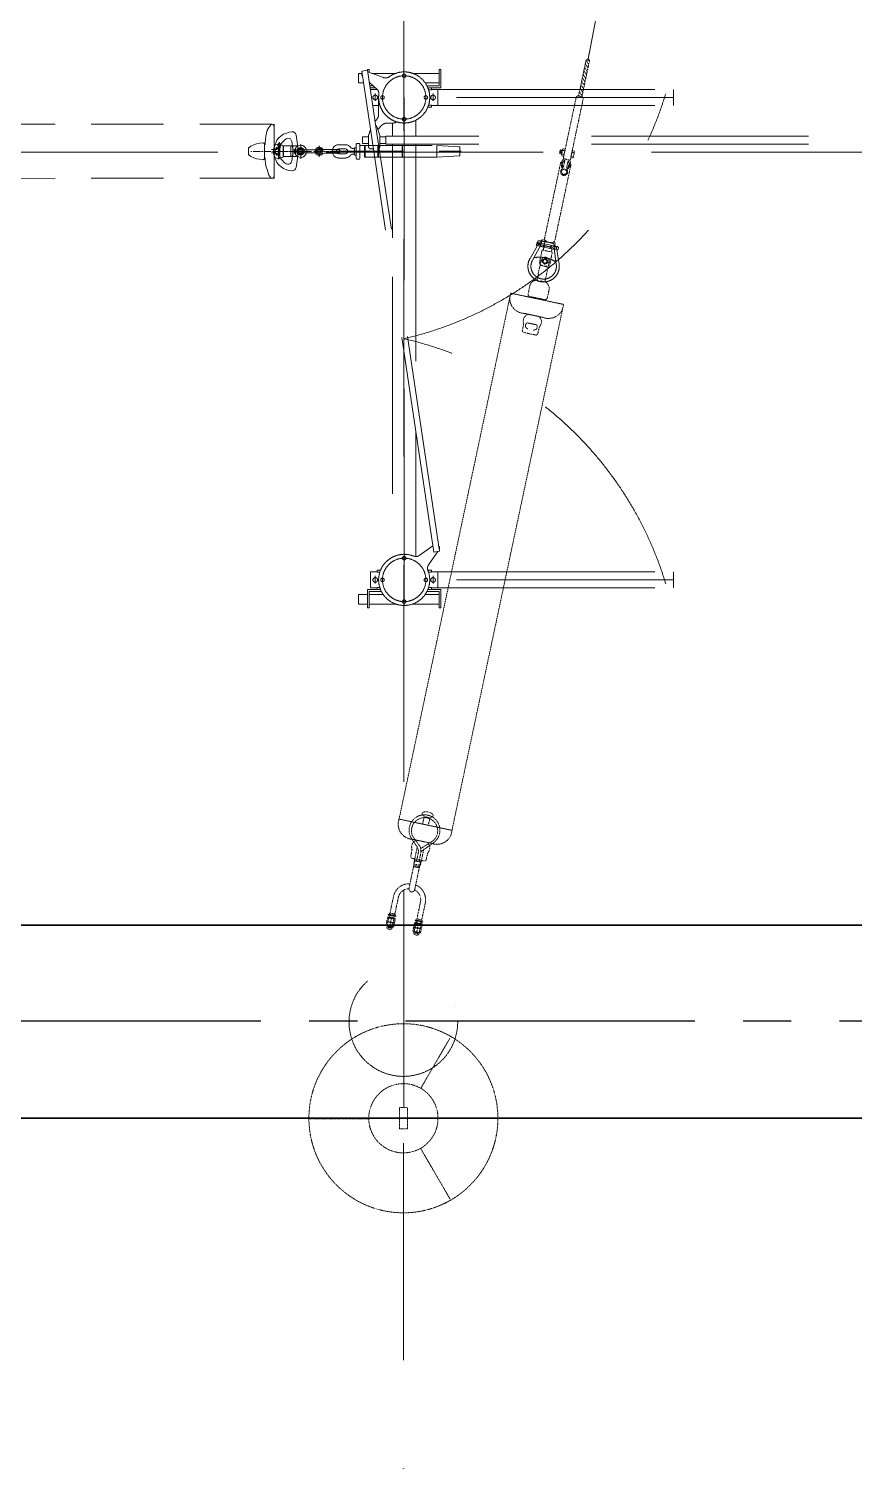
# Model space of a CAD drawing. Header units: millimetres. Extents: x 37084 to 180780, y -153145 to -16322.
# Drawn here: x 101237 to 105519, y -54023 to -46598 of the extents above; entities that cross this region are included whole.
import ezdxf

# ---------------------------------------------------------------- set-up
doc = ezdxf.new("R2010")
doc.units = ezdxf.units.MM
doc.header["$MEASUREMENT"] = 0
for name, pattern in [('CENTER2', [1.125, 0.75, -0.125, 0.125, -0.125]), ('DASHDOT2', [0.5, 0.25, -0.125, 0, -0.125]), ('DASHED2', [0.375, 0.25, -0.125]), ('HIDDEN', [0.375, 0.25, -0.125])]:
    doc.linetypes.add(name, pattern=pattern)
for name, color, linetype, lineweight in [('0 HH2', 4, 'DASHDOT2', 20), ('1_DayCS', 30, 'CENTER2', 25), ('POST', 5, 'Continuous', 35)]:
    doc.layers.add(name, color=color, linetype=linetype, lineweight=lineweight)
doc.layers.add('1_Day dan', color=5, linetype='Continuous')
doc.layers.add('1_Tuonglai', color=6, linetype='HIDDEN')

# ---------------------------------------------------------------- blocks, each defined once
blk = doc.blocks.new('X220 NC')
at = {"color": 0, "linetype": 'ByBlock', "lineweight": -2, "ltscale": 4500}
for p, q in [((3751640.3, -153418.2), (3751640.3, -137418.2)), ((3752640.3, -153418.2), (3752640.3, -137418.2))]:
    blk.add_line(p, q, dxfattribs=at)
blk = doc.blocks.new('KK')
at = {"color": 0, "linetype": 'ByBlock', "lineweight": 20, "ltscale": 1000}
for p, q in [((3216.76, 1251.1), (3222.42, 1249.05)), ((3217.24, 1252.03), (3222.74, 1249.9)), ((3222.3, 1250.57), (3222.82, 1250.57)), ((3223.2, 1250.19), (3223.2, 1246.57)), ((3221.92, 1249.23), (3221.92, 1246.57)), ((3221.92, 1243.95), (3221.92, 1246.57)), ((3223.13, 1247.78), (3221.95, 1247.78)), ((3222.27, 1247.78), (3222.41, 1248.03)), ((3222.41, 1247.53), (3222.27, 1247.78)), ((3222.27, 1245.36), (3222.41, 1245.11)), ((3222.7, 1248.03), (3222.41, 1248.03)), ((3222.7, 1245.11), (3222.41, 1245.11)), ((3222.56, 1247.1), (3222.56, 1248.45)), ((3222.56, 1246.05), (3222.56, 1244.7)), ((3222.7, 1248.03), (3222.85, 1247.78)), ((3222.85, 1247.78), (3222.7, 1247.53)), ((3222.7, 1245.11), (3222.85, 1245.36)), ((3223.2, 1242.96), (3223.2, 1246.57)), ((3216.51, 1242.33), (3222.44, 1244.11)), ((3216.97, 1241.34), (3222.72, 1243.24)), ((3222.3, 1242.58), (3222.82, 1242.58))]:
    blk.add_line(p, q, dxfattribs=at)
for centre, radius in [((3222.56, 1247.78), 0.25), ((3222.56, 1245.36), 0.25), ((3222.57, 1243.67), 0.455)]:
    blk.add_circle(centre, radius, dxfattribs=at)
for centre, radius, start, end in [((3215.18, 1246.73), 5.68, 68.8222, 288.3547), ((3215.18, 1246.75), 4.62, 70.0325, 286.7401), ((3207.19, 1246.86), 11.14, 337.5955, 20.6359), ((3222.3, 1250.19), 0.379, 90, 180), ((3222.82, 1250.19), 0.379, 0, 90), ((3222.57, 1249.47), 0.455, 68.8222, 250.0325), ((3222.57, 1249.47), 0.455, 250.0325, 68.8222), ((3222.3, 1242.96), 0.379, 180, 270), ((3222.82, 1242.96), 0.379, 270, 0)]:
    blk.add_arc(centre, radius, start, end, dxfattribs=at)
blk = doc.blocks.new('Su neo 220kV')
at = {"color": 0, "linetype": 'ByBlock', "lineweight": -2, "ltscale": 0.2}
for p, q in [((391251.5, 32425.3), (394037.1, 32425.7)), ((391251.6, 32145), (394037.2, 32145.4))]:
    blk.add_line(p, q, dxfattribs=at)
at = {"color": 0, "linetype": 'ByBlock', "lineweight": -2, "ltscale": 6}
for p, q in [((391251.6, 32145), (391251.5, 32425.3)), ((394037.6, 32145.5), (394037.6, 32425.7)), ((391339.4, 32335.7), (391339.5, 32234.6)), ((394125.5, 32336.2), (394125.5, 32235))]:
    blk.add_line(p, q, dxfattribs=at)
at = {"color": 0, "linetype": 'ByBlock', "lineweight": -2}
for p, q in [((394524.2, 32371.4), (394524.2, 32340.8)), ((394531.1, 32371.4), (394524.2, 32371.4)), ((394531.1, 32371.4), (394531.2, 32340.8)), ((394532.5, 32375.4), (394532.5, 32337.1)), ((394535.4, 32337.3), (394535.4, 32375.5)), ((394544.7, 32375.4), (394544.7, 32337.1)), ((394547.7, 32337.3), (394547.7, 32375.5)), ((394549.3, 32373.3), (394549.3, 32339.2)), ((394568.5, 32376.5), (394551.1, 32376.5)), ((394589.6, 32376.5), (394572.2, 32376.5)), ((394591.4, 32339.2), (394591.4, 32373.3)), ((390512.8, 32303.6), (390186.4, 32303.6)), ((390462.3, 32303.6), (390462.3, 32312.2)), ((390462.3, 32303.6), (390462.3, 32312.2)), ((390462.3, 32303.6), (390499.5, 32303.6)), ((390480.9, 32316.4), (390466.6, 32316.4)), ((390480.9, 32316.4), (390466.6, 32316.4)), ((390480.9, 32316.4), (390466.6, 32316.4)), ((390480.9, 32316.4), (390466.6, 32316.4)), ((390471, 32303.6), (390471, 32312.2)), ((390471, 32303.6), (390471, 32312.2)), ((390471, 32303.6), (390471, 32312.2)), ((390471, 32303.6), (390471, 32312.2)), ((390480.9, 32316.4), (390495.3, 32316.5)), ((390480.9, 32316.4), (390495.3, 32316.5)), ((390480.9, 32316.4), (390495.3, 32316.5)), ((390480.9, 32316.4), (390495.3, 32316.5)), ((390490.9, 32303.6), (390490.9, 32312.2)), ((390490.9, 32303.6), (390490.9, 32312.2)), ((390490.9, 32303.6), (390490.9, 32312.2)), ((390490.9, 32303.6), (390490.9, 32312.2)), ((390499.5, 32303.6), (390499.5, 32312.2)), ((390499.5, 32303.6), (390499.5, 32312.2)), ((390499.5, 32303.6), (390499.5, 32312.2)), ((390499.5, 32303.6), (390499.5, 32312.2)), ((390512.8, 32303.6), (390512.8, 32266.4)), ((390529.7, 32307.8), (390552.5, 32305)), ((390530.4, 32302.5), (390552.5, 32300.5)), ((390941.3, 32312.3), (390536.2, 32312.2)), ((390563.2, 32285), (390573.9, 32300)), ((390564.3, 32285), (390574.4, 32299.1)), ((390584.3, 32300), (390573.9, 32300)), ((390583.9, 32299.1), (390574.4, 32299.1)), ((390594, 32285), (390583.9, 32299.1)), ((390595.1, 32285), (390584.3, 32300)), ((390946.5, 32303.6), (390946.5, 32309.2)), ((390953.2, 32303.6), (390953.2, 32296.8)), ((390954.2, 32303.6), (390954.2, 32309)), ((390954.2, 32296.8), (390954.2, 32294)), ((390973.6, 32317), (390954.3, 32317)), ((390973.7, 32303.6), (390973.7, 32309)), ((390973.7, 32294), (390973.7, 32296.8)), ((390974.7, 32303.6), (390974.7, 32296.8)), ((390981.4, 32303.6), (390981.4, 32309.2)), ((390998.5, 32306.4), (390981.4, 32306.4)), ((390998.5, 32312.1), (390998.4, 32258)), ((391066.5, 32312.3), (390998.5, 32312.1)), ((391047.8, 32300.1), (391037.1, 32285.1)), ((391048.2, 32299.2), (391038.1, 32285.1)), ((391058.2, 32300.1), (391047.8, 32300.1)), ((391057.8, 32299.2), (391048.2, 32299.2)), ((391053.1, 32306.4), (391157.5, 32306.4)), ((391057.8, 32299.2), (391067.9, 32285.1)), ((391058.2, 32300.1), (391069, 32285.1)), ((391078.6, 32306.4), (391078.7, 32263.8)), ((391148.7, 32306.4), (391156.7, 32306.4)), ((391156.7, 32298.9), (391156.7, 32285.1)), ((391156.7, 32298.9), (391156.7, 32285.1)), ((391193.8, 32336), (391237.5, 32336)), ((391247.6, 32325.4), (391247.7, 32244.9)), ((391339.4, 32315.2), (391339.4, 32255.1)), ((391379.1, 32332.1), (391364.1, 32332.1)), ((391379.1, 32332.1), (391394.5, 32326.2)), ((391384, 32305.6), (391384, 32264.8)), ((391384, 32305.1), (391384, 32265.2)), ((391393.9, 32315.4), (391403.2, 32315.4)), ((391394.5, 32326.2), (391426.8, 32326.2)), ((391436.7, 32316.4), (391436.7, 32254)), ((394037.6, 32300.4), (393995.6, 32300.4)), ((394111.1, 32340.8), (394163.4, 32287.3)), ((394124.6, 32341.9), (394178, 32292.3)), ((394165.2, 32332.6), (394150.1, 32332.6)), ((394162.4, 32303.3), (394249.4, 32303.3)), ((394165.2, 32332.6), (394180.5, 32326.7)), ((394180.5, 32326.7), (394212.8, 32326.7)), ((394222.7, 32316.8), (394222.8, 32254.4)), ((394377.1, 32300.5), (394222.7, 32300.5)), ((394232.1, 32300.5), (394232.1, 32270.1)), ((394249.4, 32303.3), (394249.4, 32267.8)), ((394256.7, 32270.1), (394256.7, 32300.5)), ((394524.2, 32368.9), (394436, 32368.9)), ((394524.2, 32343.3), (394436, 32343.3)), ((394531.2, 32340.8), (394524.2, 32340.8)), ((394532.5, 32367.1), (394531.1, 32367.1)), ((394532.5, 32345.5), (394531.2, 32345.5)), ((394544.7, 32367.1), (394535.4, 32367.1)), ((394544.7, 32345.5), (394535.4, 32345.5)), ((394549.3, 32367.1), (394547.7, 32367.1)), ((394549.3, 32345.5), (394547.7, 32345.5)), ((394551.1, 32336), (394568.5, 32336)), ((394551.2, 32370), (394551.2, 32370)), ((394551.2, 32370), (394568.2, 32370)), ((394551.2, 32342.5), (394568.5, 32342.6)), ((394551.2, 32342.5), (394551.2, 32342.5)), ((394551.5, 32356.3), (394568.5, 32356.3)), ((394566.4, 32335.7), (394553, 32335.7)), ((394572.2, 32356.3), (394568.5, 32356.3)), ((394589.5, 32370), (394572.2, 32370)), ((394589.2, 32356.3), (394572.2, 32356.3)), ((394572.2, 32336), (394589.6, 32336.1)), ((394589.5, 32342.6), (394572.5, 32342.6)), ((394589.5, 32370), (394601.5, 32370)), ((394589.5, 32342.6), (394601.7, 32342.6)), ((394591.7, 32342.6), (394591.4, 32342.6)), ((394594, 32365.6), (394594, 32347.4)), ((394596.2, 32365.6), (394596.2, 32347.4)), ((394598.5, 32365.6), (394598.5, 32347.4)), ((389989.3, 32294.4), (389981.3, 32286.3)), ((390178.9, 32294.4), (389989.1, 32294.4)), ((390178.8, 32276.6), (389989.2, 32276.5)), ((390007.8, 32294.4), (389990, 32276.5)), ((390026.3, 32294.4), (390008.5, 32276.5)), ((390044.9, 32294.4), (390027, 32276.5)), ((390063.4, 32294.4), (390045.5, 32276.6)), ((390081.9, 32294.4), (390064.1, 32276.6)), ((390100.4, 32294.4), (390082.6, 32276.6)), ((390118.9, 32294.4), (390101.1, 32276.6)), ((390137.4, 32294.4), (390119.6, 32276.6)), ((390155.9, 32294.4), (390138.1, 32276.6)), ((390174.4, 32294.4), (390156.6, 32276.6)), ((390178.8, 32280.5), (390175.1, 32276.6)), ((390178.8, 32276.6), (390178.8, 32293.3)), ((390512.8, 32266.4), (390186.4, 32266.3)), ((390462.3, 32266.4), (390462.3, 32257.8)), ((390462.3, 32266.4), (390462.3, 32257.8)), ((390462.3, 32266.4), (390499.5, 32266.4)), ((390480.9, 32253.6), (390466.6, 32253.6)), ((390480.9, 32253.6), (390466.6, 32253.6)), ((390480.9, 32253.6), (390466.6, 32253.6)), ((390480.9, 32253.6), (390466.6, 32253.6)), ((390471, 32266.4), (390471, 32257.8)), ((390471, 32266.4), (390471, 32257.8)), ((390471, 32266.4), (390471, 32257.8)), ((390471, 32266.4), (390471, 32257.8)), ((390471, 32242.3), (390471, 32253.6)), ((390490.9, 32242.3), (390471, 32242.3)), ((390486.1, 32245.7), (390474.4, 32245.7)), ((390486.1, 32248.2), (390474.7, 32248.2)), ((390474.8, 32266.4), (390487, 32266.4)), ((390485.7, 32250.6), (390475.1, 32250.6)), ((390480.9, 32253.6), (390495.3, 32253.6)), ((390480.9, 32253.6), (390495.3, 32253.6)), ((390480.9, 32253.6), (390495.3, 32253.6)), ((390480.9, 32253.6), (390495.3, 32253.6)), ((390490.9, 32266.4), (390490.9, 32257.8)), ((390490.9, 32266.4), (390490.9, 32257.8)), ((390490.9, 32266.4), (390490.9, 32257.8)), ((390490.9, 32242.3), (390490.9, 32253.6)), ((390499.5, 32266.4), (390499.5, 32257.8)), ((390499.5, 32266.4), (390499.5, 32257.8)), ((390499.5, 32266.4), (390499.5, 32257.8)), ((390499.5, 32266.4), (390499.5, 32257.8)), ((390534.6, 32293.7), (390512.8, 32293.7)), ((390534.6, 32276.4), (390512.8, 32276.4)), ((390552.7, 32293.7), (390526, 32293.7)), ((390552.7, 32276.4), (390526, 32276.4)), ((390530.2, 32262.4), (390553, 32265.8)), ((390530.8, 32267.8), (390552.8, 32270.3)), ((390941.3, 32257.9), (390536.3, 32257.8)), ((390573.9, 32270), (390563.2, 32285)), ((390574.4, 32270.9), (390564.3, 32285)), ((390584.4, 32270), (390573.9, 32270)), ((390583.9, 32270.9), (390574.4, 32270.9)), ((390583.9, 32270.9), (390594, 32285)), ((390584.4, 32270), (390595.1, 32285)), ((390946.5, 32262.6), (390946.5, 32266.6)), ((390981.4, 32262.7), (390946.5, 32262.6)), ((390946.5, 32260.7), (390946.5, 32247.5)), ((390954.2, 32242.5), (390948.1, 32246.4)), ((390953.2, 32276.2), (390953.2, 32294)), ((390953.2, 32266.6), (390953.2, 32273.4)), ((390954.2, 32287.2), (390954.2, 32283)), ((390954.2, 32276.2), (390954.2, 32273.4)), ((390954.2, 32247.5), (390954.2, 32260.7)), ((390973.7, 32242.5), (390954.2, 32242.5)), ((390954.2, 32228), (390954.2, 32242.5)), ((390973.7, 32228), (390954.2, 32228)), ((390964, 32225.9), (390954.2, 32228)), ((390955.2, 32228), (390955.2, 32242.5)), ((390973.7, 32228), (390964, 32225.9)), ((390972.7, 32228), (390972.7, 32242.5)), ((390973.7, 32283), (390973.7, 32287.2)), ((390973.7, 32273.4), (390973.7, 32276.2)), ((390973.7, 32247.5), (390973.7, 32260.7)), ((390973.7, 32242.5), (390979.8, 32246.4)), ((390973.7, 32228), (390973.7, 32242.5)), ((390974.7, 32287.2), (390974.7, 32294)), ((390974.7, 32276.2), (390974.7, 32283)), ((390974.7, 32266.6), (390974.7, 32273.4)), ((390981.4, 32262.7), (390981.4, 32266.6)), ((390998.4, 32263.7), (390981.4, 32263.7)), ((390981.4, 32260.7), (390981.4, 32247.5)), ((391066.5, 32257.9), (390998.4, 32258)), ((391037.1, 32285.1), (391047.8, 32270.1)), ((391038.1, 32285.1), (391048.2, 32271)), ((391058.2, 32270.1), (391047.8, 32270.1)), ((391057.8, 32271), (391048.2, 32271)), ((391053.2, 32263.8), (391157.5, 32263.8)), ((391067.9, 32285.1), (391057.8, 32271)), ((391069, 32285.1), (391058.2, 32270.1)), ((391193.9, 32234.3), (391237.5, 32234.3)), ((391193.9, 32234.3), (391237.5, 32234.3)), ((391379.1, 32238.2), (391364.1, 32238.2)), ((391379.1, 32238.2), (391394.5, 32244.1)), ((391393.9, 32254.9), (391403.2, 32254.9)), ((391394.5, 32244.1), (391426.8, 32244.1)), ((394037.6, 32270.1), (393995.4, 32270.1)), ((394111.1, 32233.8), (394155.7, 32283.2)), ((394122.5, 32228.8), (394164.1, 32271.8)), ((394165.2, 32238.7), (394150.1, 32238.7)), ((394162.4, 32267.7), (394249.4, 32267.8)), ((394165.2, 32238.7), (394180.5, 32244.5)), ((394180.5, 32244.5), (394212.9, 32244.6)), ((394203.3, 32292), (394232.1, 32292)), ((394203.3, 32279.3), (394232.1, 32279.3)), ((394377.3, 32270.2), (394222.7, 32270.1)), ((394524.2, 32226.2), (394436, 32226.2)), ((394524.2, 32228.7), (394524.2, 32198.2)), ((394531.2, 32228.7), (394524.2, 32228.7)), ((394531.2, 32228.7), (394531.2, 32198.2)), ((394532.5, 32224.2), (394531.2, 32224.2)), ((394532.5, 32232.5), (394532.5, 32194.3)), ((394535.5, 32194.4), (394535.4, 32232.7)), ((394544.8, 32224.2), (394535.5, 32224.2)), ((394544.7, 32232.5), (394544.8, 32194.3)), ((394547.7, 32194.4), (394547.7, 32232.7)), ((394549.3, 32224.2), (394547.7, 32224.2)), ((394549.3, 32230.5), (394549.3, 32196.4)), ((394568.5, 32233.6), (394551.1, 32233.6)), ((394551.2, 32227.1), (394551.2, 32227.1)), ((394551.2, 32227.1), (394568.2, 32227.1)), ((394589.6, 32233.6), (394572.2, 32233.6)), ((394589.5, 32227.1), (394572.2, 32227.1)), ((394589.5, 32227.1), (394601.5, 32227.1)), ((394591.4, 32196.4), (394591.4, 32230.5)), ((394594.1, 32222.8), (394594.1, 32204.5)), ((394596.2, 32222.8), (394596.3, 32204.5)), ((394598.5, 32222.8), (394598.6, 32204.5)), ((394524.2, 32200.6), (394436, 32200.6)), ((394531.2, 32198.2), (394524.2, 32198.2)), ((394532.5, 32202.6), (394531.2, 32202.6)), ((394544.8, 32202.6), (394535.5, 32202.6)), ((394549.3, 32202.6), (394547.7, 32202.6)), ((394551.1, 32193.2), (394568.5, 32193.2)), ((394551.2, 32199.7), (394551.2, 32199.7)), ((394551.2, 32199.7), (394568.5, 32199.7)), ((394551.5, 32213.4), (394568.5, 32213.4)), ((394589.2, 32213.4), (394572.2, 32213.4)), ((394572.2, 32193.2), (394589.6, 32193.2)), ((394589.5, 32199.7), (394572.5, 32199.7)), ((394589.5, 32199.7), (394601.7, 32199.7)), ((394591.7, 32199.7), (394591.4, 32199.7))]:
    blk.add_line(p, q, dxfattribs=at)
for centre, radius in [((391053.1, 32285.1), 9.1), ((394570.3, 32284.8), 4.08)]:
    blk.add_circle(centre, radius, dxfattribs=at)
at = {"color": 0, "linetype": 'ByBlock', "lineweight": -2, "ltscale": 6}
for centre, radius, start, end in [((391262.5, 32348.2), 78, 350.82353, 81.57757), ((394048.6, 32348.6), 77.9, 350.79923, 98.14486), ((391262.5, 32222.1), 78, 278.44177, 9.1958), ((394048.6, 32222.6), 77.9, 261.87448, 9.2201)]:
    blk.add_arc(centre, radius, start, end, dxfattribs=at)
at = {"color": 0, "linetype": 'ByBlock', "lineweight": -2}
for centre, radius, start, end in [((394534, 32375), 1.54, 17.82509, 167.18965), ((394546.2, 32375), 1.54, 17.82509, 167.18965), ((394553, 32373.2), 3.76, 121.12632, 240.67135), ((394565.2, 32373.2), 4.57, 314.65933, 45.36), ((394575.4, 32373.2), 4.57, 134.65933, 225.36), ((394587.6, 32373.3), 3.76, 299.34798, 58.89301), ((390190, 32293), 11.2, 108.9519, 178.22843), ((390466.6, 32312.2), 4.24, 90.00967, 180.00967), ((390466.6, 32312.2), 4.24, 90.00967, 180.00967), ((390466.6, 32312.2), 4.24, 90.00967, 180.00967), ((390466.6, 32312.2), 4.24, 90.00967, 180.00967), ((390466.8, 32312.2), 4.24, 0.00967, 90.00967), ((390475.2, 32312.2), 4.24, 90.00967, 180.00967), ((390475.2, 32312.2), 4.24, 90.00967, 180.00967), ((390475.2, 32312.2), 4.24, 90.00967, 180.00967), ((390475.2, 32312.2), 4.24, 90.00967, 180.00967), ((390486.6, 32312.2), 4.24, 0.00967, 90.00967), ((390486.6, 32312.2), 4.24, 0.00967, 90.00967), ((390486.6, 32312.2), 4.24, 0.00967, 90.00967), ((390486.6, 32312.2), 4.24, 0.00967, 90.00967), ((390495.1, 32312.2), 4.24, 90.00967, 180.00967), ((390495.3, 32312.2), 4.24, 0.00967, 90.00967), ((390495.3, 32312.2), 4.24, 0.00967, 90.00967), ((390495.3, 32312.2), 4.24, 0.00967, 90.00967), ((390495.3, 32312.2), 4.24, 0.00967, 90.00967), ((390561.3, 32285), 37, 132.59814, 166.49396), ((390550, 32292.5), 12.8, 17.0386, 78.69784), ((390548.9, 32287.5), 13.5, 34.92855, 74.55099), ((390550.4, 32321.1), 27.6, 274.85584, 310.79352), ((390579.1, 32285), 18.6, 0.00967, 125.22767), ((390916.3, 32285.1), 37, 312.59814, 47.42119), ((390954.3, 32309.2), 7.79, 90.00967, 180.00967), ((390964, 32299.5), 13.6, 44.25232, 135.76702), ((390973.6, 32309.2), 7.79, 0.00967, 90.00967), ((391053.1, 32285.1), 21.3, 90.00967, 270.00967), ((391041.9, 32285.1), 36.8, 312.49382, 47.52551), ((391193.8, 32298.9), 37.1, 90.00967, 180.00967), ((391233.1, 32321.6), 15.1, 14.6167, 73.04145), ((391393.9, 32305.6), 9.89, 90.00967, 180.00967), ((391394.9, 32298.6), 18.8, 4.29029, 63.92695), ((391426.8, 32316.4), 9.89, 0.00967, 90.00967), ((394067, 32286.4), 80, 43.8776, 313.9667), ((394069.2, 32287.3), 68, 51.94261, 308.07672), ((394212.8, 32316.8), 9.89, 0.00967, 90.00967), ((394245.4, 32285.3), 18.9, 306.74536, 53.26988), ((394435.6, 32285.8), 83.1, 89.73914, 171.63901), ((394378.2, 32285.3), 15.2, 266.68157, 93.86868), ((394435.4, 32286.4), 56.9, 89.4115, 168.38585), ((394533.9, 32337.5), 1.5, 192.01111, 353.00363), ((394546.2, 32337.5), 1.5, 192.01111, 353.00363), ((394561.6, 32363.3), 12.4, 147.66171, 214.88869), ((394561.6, 32349.2), 12.4, 145.13064, 212.35762), ((394553, 32339.3), 3.76, 119.34798, 238.89301), ((394551.8, 32363.1), 18, 337.59435, 22.42499), ((394551.8, 32349.4), 18, 337.59435, 22.42499), ((394565.3, 32339.3), 4.57, 314.65933, 45.36), ((394588.8, 32363.1), 18, 157.59435, 202.42499), ((394588.8, 32349.4), 18, 157.59435, 202.42499), ((394575.4, 32339.3), 4.57, 134.65933, 225.36), ((394579, 32363.3), 12.4, 325.13064, 32.35762), ((394579, 32349.2), 12.4, 327.66171, 34.88869), ((394587.6, 32339.3), 3.76, 301.12632, 60.67135), ((394586.6, 32356.1), 20.3, 317.9162, 42.97764), ((389990.2, 32285.5), 8.97, 83.22007, 276.79927), ((390190, 32276.9), 11.2, 181.79091, 251.06743), ((390466.6, 32257.8), 4.24, 180.00967, 270.00967), ((390466.6, 32257.8), 4.24, 180.00967, 270.00967), ((390466.6, 32257.8), 4.24, 180.00967, 270.00967), ((390466.6, 32257.8), 4.24, 180.00967, 270.00967), ((390466.8, 32257.8), 4.24, 270.00967, 0.00967), ((390466.8, 32257.8), 4.24, 270.00967, 0.00967), ((390466.8, 32257.8), 4.24, 270.00967, 0.00967), ((390466.8, 32257.8), 4.24, 270.00967, 0.00967), ((390475.2, 32257.8), 4.24, 180.00967, 270.00967), ((390475.2, 32257.8), 4.24, 180.00967, 270.00967), ((390475.2, 32257.8), 4.24, 180.00967, 270.00967), ((390475.2, 32257.8), 4.24, 180.00967, 270.00967), ((390486.6, 32257.8), 4.24, 270.00967, 0.00967), ((390486.6, 32257.8), 4.24, 270.00967, 0.00967), ((390486.6, 32257.8), 4.24, 270.00967, 0.00967), ((390486.6, 32257.8), 4.24, 270.00967, 0.00967), ((390495.1, 32257.8), 4.24, 180.00967, 270.00967), ((390495.3, 32257.8), 4.24, 270.00967, 0.00967), ((390495.3, 32257.8), 4.24, 270.00967, 0.00967), ((390495.3, 32257.8), 4.24, 270.00967, 0.00967), ((390495.3, 32257.8), 4.24, 270.00967, 0.00967), ((390561.3, 32285), 37, 193.52537, 227.42119), ((390550.4, 32248.9), 27.6, 49.22582, 85.16349), ((390549.2, 32283.3), 13.5, 285.46834, 321.29299), ((390550.3, 32278.3), 12.8, 281.32149, 339.10524), ((390579.1, 32285), 18.6, 234.79166, 0.00967), ((391193.9, 32271.4), 37.1, 180.00967, 270.00967), ((391237.9, 32244.1), 9.82, 267.74884, 4.63168), ((391393.9, 32264.8), 9.89, 180.00967, 270.00967), ((391394.9, 32271.7), 18.8, 296.12793, 353.69915), ((391426.8, 32254), 9.89, 270.00967, 0.00967), ((394193.4, 32211.8), 80.8, 82.96052, 117.84139), ((394195.6, 32213.7), 66.1, 83.32461, 118.45731), ((394212.9, 32254.4), 9.89, 270.00967, 0.00967), ((394435.6, 32283.7), 83.1, 187.64866, 270.2802), ((394435.4, 32283), 56.8, 190.54609, 270.61413), ((394534, 32232.2), 1.54, 17.82509, 167.18965), ((394546.2, 32232.2), 1.54, 17.82509, 167.18965), ((394553, 32230.4), 3.76, 121.12632, 240.67135), ((394561.7, 32220.5), 12.4, 147.66171, 214.88869), ((394565.3, 32230.4), 4.57, 314.65933, 45.36), ((394551.9, 32220.3), 18, 337.59435, 22.42499), ((394575.4, 32230.4), 4.57, 134.65933, 225.36), ((394588.8, 32220.3), 18, 157.59435, 202.42499), ((394579, 32220.5), 12.4, 325.13064, 32.35762), ((394587.6, 32230.4), 3.76, 299.34798, 58.89301), ((394586.6, 32213.3), 20.3, 317.9162, 42.97764), ((394534, 32194.6), 1.5, 192.01111, 353.00363), ((394546.2, 32194.6), 1.5, 192.01111, 353.00363), ((394561.7, 32206.3), 12.4, 145.13064, 212.35762), ((394553.1, 32196.4), 3.76, 119.34798, 238.89301), ((394551.9, 32206.6), 18, 337.59435, 22.42499), ((394565.3, 32196.5), 4.57, 314.65933, 45.36), ((394588.8, 32206.6), 18, 157.59435, 202.42499), ((394575.4, 32196.5), 4.57, 134.65933, 225.36), ((394579, 32206.4), 12.4, 327.66171, 34.88869), ((394587.7, 32196.4), 3.76, 301.12632, 60.67135)]:
    blk.add_arc(centre, radius, start, end, dxfattribs=at)
at = {"color": 0, "linetype": 'ByBlock', "lineweight": -2, "ltscale": 0.2}
for centre, radius, start, end in [((390534.7, 32282), 27.7, 119.33843, 141.98017), ((390532.3, 32289.6), 13, 98.16225, 161.91005), ((390527.9, 32293.9), 14, 82.8874, 119.33843), ((391373.9, 32291.4), 41.9, 103.51977, 145.30476), ((394159.9, 32291.8), 41.9, 103.51977, 145.30476), ((390534.6, 32288.4), 27.7, 218.29983, 242.06739), ((390532.4, 32280.7), 13, 199.42797, 263.24357), ((390528.2, 32276.3), 14, 242.06739, 278.51842), ((391376.3, 32282.5), 45.9, 216.63335, 254.58078), ((394162.3, 32283), 45.9, 216.63335, 254.58078)]:
    blk.add_arc(centre, radius, start, end, dxfattribs=at)
at = {"color": 0, "linetype": 'ByBlock', "lineweight": -2, "extrusion": (0, 0, -1)}
for start_param, end_param in [(2.126074, 7.324835), (1.271587, 1.869429)]:
    blk.add_ellipse((393984.1, 32285.6), major_axis=(0, 29.4), ratio=0.454324, start_param=start_param, end_param=end_param, dxfattribs=at)
at = {"color": 0, "linetype": 'ByBlock', "lineweight": -2}
for points in [[(390954.2, 32260.7), (390952.9, 32261.7), (390950.4, 32263.6), (390947.8, 32261.7), (390946.5, 32260.7)], [(390954.2, 32247.5), (390952.9, 32246.6), (390950.4, 32244.6), (390947.8, 32246.6), (390946.5, 32247.5)], [(390973.7, 32260.7), (390970.5, 32261.7), (390964, 32263.6), (390957.5, 32261.7), (390954.2, 32260.7)], [(390973.7, 32247.5), (390970.5, 32246.6), (390964, 32244.6), (390957.5, 32246.6), (390954.2, 32247.5)], [(390981.4, 32260.7), (390980.1, 32261.7), (390977.6, 32263.6), (390975, 32261.7), (390973.7, 32260.7)], [(390981.4, 32247.5), (390980.1, 32246.6), (390977.6, 32244.6), (390975, 32246.6), (390973.7, 32247.5)]]:
    blk.add_open_spline(points, degree=3, dxfattribs=at)
blk.add_point((389954.6, 32284.9), dxfattribs=at)
at = {"color": 0, "linetype": 'ByBlock', "lineweight": -2, "extrusion": (0, 0, -1), "xscale": 14.31447892919183, "yscale": 14.31447892919183, "zscale": -14.31447892919183, "rotation": 359.9903335747313}
blk.add_blockref('KK', (-437106.4, 14444.5), dxfattribs=at)
blk = doc.blocks.new('Chuoi su treo 220kV Tuong lai')
at = {"linetype": 'ByBlock', "lineweight": -2, "ltscale": 1500}
for points in [[(304797.4, 74482.9), (304737.1, 74485.4), (304797.4, 74485.4), (304797.4, 74482.9), (304737.1, 74485.4), (304737.1, 74482.9)], [(304797.4, 74412.7), (304737.1, 74416), (304797.4, 74416), (304797.4, 74412.7), (304737.1, 74416), (304737.1, 74412.7)], [(304797.4, 74288), (304737.1, 74290.5), (304797.4, 74290.5), (304797.4, 74288), (304737.1, 74290.5), (304737.1, 74288)]]:
    blk.add_hatch(color=0, dxfattribs=at).paths.add_polyline_path(points)
at = {"color": 0, "linetype": 'ByBlock', "lineweight": -2, "ltscale": 1500}
for p, q in [((304627.9, 74965.1), (304627.5, 77751.1)), ((304908.2, 74965.1), (304907.7, 77751.2)), ((304747.2, 75086.8), (304787.9, 75086.8)), ((304747.6, 75086.8), (304787.5, 75086.8)), ((304907.7, 74954.4), (304627.4, 74954.3))]:
    blk.add_line(p, q, dxfattribs=at)
for points in [[(304752.7, 75087.4), (304749.4, 75085.8), (304740.3, 75074.2), (304734.5, 75059.3), (304728.7, 75045.3), (304727.1, 75030.4)], [(304752.7, 75087.4), (304780.8, 75087.4), (304782.4, 75087.4), (304780.8, 75087.4), (304752.7, 75087.4)], [(304767.6, 75075.8), (304767.6, 75069.2)], [(304767.6, 75063.4), (304767.6, 75025.4)], [(304808.1, 75030.4), (304806.4, 75045.3), (304801.4, 75059.3), (304794.8, 75074.2), (304785.7, 75085.8), (304782.4, 75087.4), (304785.7, 75085.8)], [(304627.8, 75002.3), (304627.8, 75008.9)], [(304627.8, 74965.1), (304627.8, 74996.5)], [(304722.9, 74999.8), (304705.6, 74999), (304689.9, 74996.5), (304673.4, 74990.7), (304644.3, 74981.6), (304631.1, 74971.7)], [(304722.9, 74999.8), (304729.6, 74999.8)], [(304726.2, 75030.4), (304723.8, 75010.5)], [(304724.6, 75010.5), (304725.4, 75007.2), (304728.7, 75004.8)], [(304728.7, 75004.8), (304806.4, 75004.8)], [(304729.6, 75000.6), (304733.7, 75001.5), (304734.5, 75004.8)], [(304767.6, 75019.6), (304767.6, 75013)], [(304767.6, 75007.2), (304767.6, 74969.2)], [(304801.5, 75004.8), (304802.3, 75001.5), (304805.6, 75000.6)], [(304805.6, 74999.8), (304813, 74999.8)], [(304806.4, 75004.8), (304810.5, 75007.3), (304811.4, 75010.6)], [(304812.2, 75010.6), (304809.7, 75030.4)], [(304904.9, 74971.7), (304891.7, 74981.6), (304876.8, 74990.7), (304846.1, 74996.5), (304829.6, 74999), (304813, 74999.8)], [(304908.2, 74965.1), (304908.2, 74996.5)], [(304630.3, 74971.7), (304628.6, 74968.4), (304627.8, 74963.4), (304629.4, 74959.3), (304632.7, 74956), (304636.9, 74955.2)], [(304898.3, 74954.4), (304636.9, 74954.3)], [(304869.2, 74861.8), (304866.8, 74876.7), (304862.6, 74890.7), (304856, 74904.8), (304847.7, 74918), (304837, 74929.6), (304825.4, 74939.5), (304812.2, 74946.1), (304797.3, 74952.7), (304782.5, 74956), (304767.6, 74956.8), (304751.9, 74956), (304737, 74952.7), (304722.9, 74946.1), (304709.7, 74939.5), (304698.2, 74929.5), (304687.4, 74918), (304679.2, 74904.8), (304671.7, 74890.7), (304668.4, 74876.7), (304665.9, 74861.8)], [(304832, 74891.6), (304824.6, 74902.3), (304814.7, 74911.4), (304804.8, 74919.7), (304792.4, 74924.6), (304780, 74928.7), (304767.6, 74929.6), (304755.2, 74928.7), (304742.8, 74924.6), (304729.6, 74919.6), (304720.5, 74911.4), (304710.6, 74902.3), (304703.1, 74891.5), (304700.6, 74884.9), (304701.5, 74876.7), (304704, 74870), (304710.6, 74865.1), (304717.2, 74862.6)], [(304729.6, 74928.8), (304729.6, 74934.5)], [(304751.1, 74954.4), (304742.8, 74952.7), (304736.2, 74948.6), (304732.1, 74942), (304730.4, 74934.5)], [(304730.4, 74928.8), (304732.1, 74920.5), (304736.2, 74914.7)], [(304733.7, 74931.2), (304733.7, 74924.6)], [(304805.6, 74931.2), (304733.7, 74931.2)], [(304804.7, 74924.6), (304733.7, 74924.6)], [(304738.7, 74904.8), (304735.4, 74913.1)], [(304736.2, 74931.2), (304736.2, 74924.6)], [(304748.6, 74942), (304746.9, 74939.5)], [(304746.9, 74939.5), (304746.9, 74938.7)], [(304746.9, 74938.7), (304749.4, 74935.4)], [(304786.6, 74942), (304777.5, 74946.9), (304767.6, 74948.6), (304757.7, 74946.9), (304748.6, 74942)], [(304749.4, 74935.4), (304766.8, 74932.1)], [(304751.1, 74954.4), (304784.9, 74954.4)], [(304752.7, 74938.7), (304751.9, 74936.2), (304753.5, 74934.5)], [(304757.7, 74942), (304752.7, 74937.8)], [(304753.5, 74946.1), (304755.2, 74949.4), (304755.2, 74954.4)], [(304753.5, 74934.5), (304766.8, 74931.2)], [(304754.4, 74946.9), (304756, 74950.2)], [(304756, 74954.4), (304756, 74950.2)], [(304757.7, 74942.8), (304758.5, 74945.3)], [(304759.3, 74968.4), (304759.3, 74945.3)], [(304761, 74931.2), (304761, 74924.6)], [(304766.8, 74932.1), (304768.4, 74932.1)], [(304766.8, 74931.2), (304768.4, 74931.2)], [(304767.6, 74963.4), (304767.6, 74927.9)], [(304767.6, 74954.4), (304767.6, 74931.2)], [(304767.6, 74943.6), (304767.6, 74954.4)], [(304767.6, 74938.7), (304767.6, 74941.1)], [(304767.6, 74923.8), (304767.6, 74936.2)], [(304767.6, 74921.3), (304767.6, 74936.2)], [(304767.6, 74918.9), (304767.6, 74920.5)], [(304767.6, 74912.2), (304767.6, 74917.2)], [(304767.6, 74904), (304767.6, 74916.4)], [(304785.7, 74935.4), (304768.4, 74932.1)], [(304768.4, 74931.2), (304781.6, 74934.5)], [(304776.7, 74945.3), (304776.7, 74968.4)], [(304776.7, 74945.3), (304777.5, 74942.8)], [(304782.4, 74937.8), (304776.7, 74942)], [(304777.5, 74942.8), (304778.3, 74942)], [(304779.1, 74954.4), (304779.1, 74950.2)], [(304779.1, 74950.2), (304780.8, 74946.9)], [(304780, 74954.4), (304780, 74949.4), (304782.4, 74946.1)], [(304781.6, 74934.5), (304783.3, 74936.2), (304782.4, 74938.7)], [(304804.7, 74934.5), (304803.1, 74942), (304799, 74948.6), (304792.3, 74952.7), (304784.9, 74954.4)], [(304793.2, 74923), (304784.9, 74923)], [(304785.7, 74935.4), (304788.2, 74938.7)], [(304788.2, 74939.5), (304786.6, 74942)], [(304789, 74939.5), (304789, 74938.7)], [(304793.2, 74932.1), (304789.9, 74932.1)], [(304798.1, 74935.4), (304798.1, 74919.7), (304793.2, 74923), (304793.2, 74932.1), (304798.1, 74935.4)], [(304799.8, 74913.1), (304796.5, 74904.8)], [(304805.6, 74935.4), (304798.1, 74935.4)], [(304803.9, 74919.7), (304798.1, 74919.7)], [(304799, 74914.7), (304803.1, 74920.5), (304804.7, 74928.8)], [(304810.5, 74924.6), (304804.7, 74924.6)], [(304805.6, 74934.5), (304805.6, 74928.8)], [(304810.5, 74931.2), (304805.6, 74931.2)], [(304813, 74927.9), (304810.5, 74930.4)], [(304810.5, 74924.6), (304813, 74927.1)], [(304813.8, 74927.9), (304813.8, 74927.1)], [(304898.3, 74955.2), (304903.2, 74956), (304906.5, 74959.3), (304908.2, 74963.5), (304907.4, 74968.4), (304905.7, 74971.7)], [(304666.8, 74860.1), (304667.6, 74853.5), (304670.9, 74846.9), (304676.7, 74842.8), (304683.3, 74840.3)], [(304756.9, 74829.6), (304683.3, 74840.3)], [(304756.8, 74856.8), (304717.2, 74862.6)], [(304767.6, 74847.8), (304759.3, 74847), (304751.9, 74842.9), (304744.5, 74837.9), (304740.3, 74830.5), (304737, 74823.1), (304736.2, 74814.8), (304737.9, 74805.7), (304742, 74798.3), (304747.8, 74792.5), (304755.2, 74787.6), (304763.5, 74785.1), (304771.7, 74785.1), (304780, 74787.6), (304787.4, 74792.5), (304793.2, 74798.3), (304797.3, 74805.7), (304799, 74814.8), (304798.1, 74823.1), (304795.7, 74830.5), (304790.7, 74837.9), (304783.3, 74842.9), (304775.9, 74847), (304767.6, 74847.8)], [(304796.5, 74908.1), (304738.7, 74908.1)], [(304796.5, 74904.8), (304740.3, 74904.8)], [(304740.3, 74835.5), (304740.3, 74904.8)], [(304796.5, 74866.8), (304740.3, 74866.8)], [(304796.5, 74856.9), (304740.3, 74856.9)], [(304785.8, 74842.8), (304749.4, 74842.8)], [(304751.9, 74842.8), (304783.3, 74842.8)], [(304756.8, 74850.2), (304779.2, 74850.2)], [(304767.6, 74881.7), (304767.6, 74906.5)], [(304767.6, 74898.2), (304767.6, 74901.5)], [(304767.6, 74883.3), (304767.6, 74895.7)], [(304767.6, 74879.2), (304767.6, 74880.9)], [(304767.6, 74871.8), (304767.6, 74876.7)], [(304767.6, 74863.5), (304767.6, 74875.9)], [(304767.6, 74841.2), (304767.6, 74866.8)], [(304767.6, 74858.6), (304767.6, 74861.1)], [(304767.6, 74842.9), (304767.6, 74856.1)], [(304767.6, 74838.8), (304767.6, 74840.4)], [(304779.2, 74856.8), (304818, 74862.6)], [(304779.2, 74829.6), (304851.9, 74840.3)], [(304796.5, 74904.8), (304796.5, 74835.5)], [(304818, 74862.6), (304825.4, 74865.1), (304832.1, 74870.1), (304834.5, 74876.7), (304835.4, 74884.9), (304832.9, 74891.6)], [(304851.9, 74840.3), (304859.3, 74842.8), (304864.3, 74846.9), (304868.4, 74853.5), (304869.2, 74860.2)], [(304743.7, 74816.5), (304729.6, 74816.5)], [(304737.9, 74830.5), (304738.7, 74835.5)], [(304740.3, 74835.5), (304740.3, 74835.5)], [(304748.6, 74816.5), (304746.1, 74816.5)], [(304786.6, 74816.5), (304785.8, 74823.1), (304781.6, 74828), (304776.7, 74832.2), (304770.9, 74835.5), (304764.3, 74835.5), (304757.7, 74832.2), (304753.6, 74828), (304749.4, 74823.1), (304748.6, 74816.5), (304749.4, 74809.9), (304753.6, 74804.9), (304758.5, 74800.8), (304764.3, 74797.5), (304770.9, 74797.5), (304777.5, 74800.8), (304781.6, 74804.9), (304785.8, 74809.9), (304786.6, 74816.5)], [(304759.3, 74830.5), (304751.9, 74816.5), (304759.3, 74803.3), (304775.9, 74803.3), (304783.3, 74816.5), (304775.9, 74830.5), (304759.3, 74830.5)], [(304764.3, 74816.5), (304751.9, 74816.5)], [(304782.5, 74831.3), (304775.9, 74836.3), (304767.6, 74837.9), (304759.3, 74836.3), (304752.7, 74831.3)], [(304780.8, 74816.5), (304779.2, 74823.1), (304774.2, 74828), (304767.6, 74829.7), (304761, 74828), (304756, 74823.1), (304755.2, 74816.5), (304756, 74809.9), (304761, 74804.9), (304767.6, 74803.3), (304774.2, 74804.9), (304779.2, 74809.9), (304780.8, 74816.5)], [(304755.2, 74816.5), (304764.3, 74816.5)], [(304780, 74816.5), (304778.3, 74823.1), (304774.2, 74827.2), (304767.6, 74828.9), (304761, 74827.2), (304756.9, 74823.1), (304756, 74816.5), (304756.9, 74809.9), (304761, 74805.7), (304767.6, 74804.9), (304774.2, 74805.7), (304778.3, 74809.9), (304780, 74816.5)], [(304756.9, 74835.3), (304779.2, 74835.3)], [(304777.5, 74816.5), (304776.7, 74820.6), (304773.4, 74824.7), (304768.4, 74826.4), (304764.3, 74825.5), (304760.2, 74823.1), (304757.7, 74818.9), (304757.7, 74814), (304760.2, 74809.9), (304764.3, 74807.4), (304768.4, 74806.6), (304773.4, 74808.2), (304776.7, 74812.3), (304777.5, 74816.5)], [(304759.4, 74720.7), (304759.3, 74799.9)], [(304769.3, 74816.5), (304766.8, 74816.5)], [(304766.8, 74816.5), (304769.3, 74816.5)], [(304767.6, 74831.3), (304767.6, 74837.1)], [(304767.6, 74823.9), (304767.6, 74836.3)], [(304767.6, 74829.7), (304767.6, 74819.8)], [(304767.6, 74801.6), (304767.6, 74826.4)], [(304767.6, 74818.1), (304767.6, 74820.6)], [(304767.6, 74818.1), (304767.6, 74815.6)], [(304767.6, 74803.3), (304767.6, 74815.6)], [(304767.6, 74813.2), (304767.6, 74803.3)], [(304767.6, 74798.3), (304767.6, 74800.8)], [(304767.6, 74791.7), (304767.6, 74796.6)], [(304767.6, 74784.3), (304767.6, 74795.8)], [(304767.6, 74761.1), (304767.6, 74785.9)], [(304783.3, 74816.5), (304770.9, 74816.5)], [(304770.9, 74816.5), (304780.8, 74816.5)], [(304775.9, 74720.7), (304775.9, 74800)], [(304789.1, 74816.5), (304786.6, 74816.5)], [(304805.6, 74816.5), (304791.5, 74816.5)], [(304796.5, 74835.5), (304797.3, 74830.5)], [(304761.8, 74720.7), (304739.5, 74720.7)], [(304757.7, 74695.9), (304754.4, 74704.2), (304749.5, 74709.1), (304747, 74715.7), (304746.1, 74723.2), (304747.8, 74729.8), (304751.9, 74735.6), (304757.7, 74739.7), (304764.3, 74742.2), (304770.9, 74742.2), (304777.5, 74739.7), (304784.1, 74735.6), (304787.4, 74729.8), (304789.1, 74723.2), (304788.3, 74715.8), (304785.8, 74709.1), (304780.8, 74704.2)], [(304758.5, 74736.4), (304749.5, 74720.7), (304758.5, 74705.8), (304775.9, 74705.8), (304785, 74720.7), (304775.9, 74736.4), (304758.5, 74736.4)], [(304754.4, 74720.7), (304763.5, 74720.7)], [(304767.6, 74731.4), (304762.7, 74730.6), (304758.5, 74727.3), (304756.9, 74722.4), (304757.7, 74717.4), (304760.2, 74713.3), (304765.1, 74710.8), (304770.1, 74710.8), (304775, 74713.3), (304777.5, 74717.4), (304778.3, 74722.4), (304776.7, 74727.3), (304773.4, 74730.6), (304767.6, 74731.4)], [(304777.5, 74720.7), (304776.7, 74725.7), (304773.4, 74729), (304768.4, 74730.6), (304764.3, 74729.8), (304760.2, 74727.3), (304757.7, 74724), (304757.7, 74718.2), (304760.2, 74714.9), (304764.3, 74712.4), (304768.4, 74711.6), (304773.4, 74713.3), (304776.7, 74716.6), (304777.5, 74720.7)], [(304757.7, 74695.9), (304757.7, 74622.4)], [(304766, 74720.7), (304768.4, 74720.7)], [(304769.3, 74720.7), (304766, 74720.7)], [(304767.6, 74748.8), (304767.6, 74729)], [(304767.6, 74700.1), (304775, 74700.9), (304780.8, 74705), (304786.6, 74710.8), (304789.1, 74717.4), (304789.1, 74724.8), (304786.6, 74731.4), (304781.6, 74737.2)], [(304767.6, 74734.7), (304767.6, 74724.8)], [(304767.6, 74725.7), (304767.6, 74722.4)], [(304767.6, 74723.2), (304767.6, 74719.9)], [(304767.6, 74717.4), (304767.6, 74708.3)], [(304767.6, 74717.4), (304767.6, 74698.4)], [(304767.6, 74695.1), (304767.6, 74691.8)], [(304770.9, 74720.7), (304780, 74720.7)], [(304795.7, 74720.7), (304773.4, 74720.7)], [(304776.7, 74695.9), (304776.7, 74622.4)], [(304780.8, 74704.2), (304777.5, 74695.9)], [(304733, 74619.1), (304733, 74584.5)], [(304801.5, 74619.1), (304800.7, 74628.2), (304797.4, 74636.5), (304791.6, 74643.9), (304785, 74648.9), (304776.7, 74652.2), (304767.6, 74653), (304758.5, 74652.2), (304751.1, 74648.9), (304743.7, 74643.9), (304737.9, 74636.5), (304734.6, 74628.2), (304733.8, 74619.1)], [(304780, 74619.1), (304779.2, 74624.9), (304775.9, 74629.1), (304770.1, 74631.5), (304765.2, 74631.5), (304759.4, 74629), (304756.1, 74624.9), (304755.2, 74619.1)], [(304755.3, 74584.5), (304755.2, 74619.1)], [(304758.5, 74622.4), (304759.4, 74617.5), (304763.5, 74614.2), (304767.6, 74613.4), (304771.8, 74614.2), (304775.9, 74617.5), (304776.7, 74622.4), (304775.9, 74626.6), (304771.8, 74629.9), (304767.6, 74630.7), (304763.5, 74629.9), (304759.4, 74626.6), (304758.5, 74622.4)], [(304767.6, 74688.5), (304767.6, 74668.7)], [(304767.6, 74664.6), (304767.6, 74661.3)], [(304767.6, 74657.9), (304767.6, 74639)], [(304767.6, 74634.8), (304767.6, 74630.7)], [(304767.6, 74627.4), (304767.6, 74607.6)], [(304767.7, 74660.4), (304767.9, 73983.9)], [(304780, 74584.5), (304780, 74619.1)], [(304801.5, 74584.5), (304801.5, 74619.1)], [(304733.8, 74584.5), (304734.6, 74575.4), (304737.9, 74567.9), (304743.7, 74560.5), (304751.1, 74555.6)], [(304752.8, 74549.8), (304749.5, 74553.1)], [(304752.8, 74549.8), (304752.8, 74539)], [(304755.3, 74584.5), (304756.1, 74579.5), (304759.4, 74574.6), (304765.2, 74572.1), (304770.1, 74572.1), (304775.9, 74574.6), (304779.2, 74579.5), (304780, 74584.5)], [(304781.7, 74539.1), (304781.7, 74549.8)], [(304785.8, 74553.1), (304782.5, 74549.8)], [(304785, 74555.6), (304791.6, 74560.5), (304797.4, 74568), (304800.7, 74575.4), (304801.5, 74584.5)], [(304729.7, 74529.1), (304727.2, 74527.5)], [(304727.2, 74527.5), (304727.2, 74511.8)], [(304727.2, 74511.8), (304729.7, 74510.1)], [(304729.7, 74529.1), (304804.8, 74529.1)], [(304804.8, 74510.2), (304729.7, 74510.1)], [(304743.8, 73993), (304737.2, 74111.1), (304737.1, 74510.1)], [(304797.4, 74485.4), (304797.4, 74482.9), (304737.1, 74485.4), (304797.4, 74485.4)], [(304797.4, 74482.9), (304737.1, 74485.4), (304737.1, 74482.9), (304797.4, 74482.9)], [(304747.8, 74530), (304747.8, 74537.4)], [(304785.8, 74537.4), (304785.8, 74537.4), (304748.7, 74537.4), (304748.7, 74537.4)], [(304748.7, 74530), (304748.7, 74530)], [(304785.8, 74529.1), (304748.7, 74529.1)], [(304752, 74538.2), (304752.8, 74539)], [(304781.7, 74539.1), (304782.5, 74538.2)], [(304785.8, 74530), (304785.8, 74530)], [(304786.6, 74537.4), (304786.6, 74530)], [(304797.4, 74510.2), (304797.4, 74111.1), (304791.7, 73993)], [(304807.3, 74527.5), (304804.8, 74529.1)], [(304804.8, 74510.2), (304807.3, 74511.8)], [(304808.1, 74527.5), (304808.1, 74511.8)], [(304797.4, 74416), (304797.4, 74412.7), (304737.1, 74416), (304797.4, 74416)], [(304797.4, 74412.7), (304737.1, 74416), (304737.1, 74412.7), (304797.4, 74412.7)], [(304797.4, 74290.5), (304797.4, 74288), (304737.1, 74290.5), (304797.4, 74290.5)], [(304797.4, 74288), (304737.1, 74290.5), (304737.1, 74288), (304797.4, 74288)], [(304797.4, 74111.1), (304737.2, 74111.1)], [(304743.8, 73993), (304746.3, 73990.5)], [(304788.4, 73990.5), (304785.1, 73990.5), (304749.6, 73990.5), (304746.3, 73990.5)], [(304788.4, 73990.5), (304790.9, 73993)]]:
    blk.add_lwpolyline(points, dxfattribs=at)
blk = doc.blocks.new('CSV220')
at = {"color": 0, "linetype": 'ByBlock', "lineweight": -2}
for p, q in [((532542, 22391.6), (532280.4, 22543.7)), ((532852.8, 22390.6), (533116.2, 22543.7)), ((532641.9, 22321.5), (532642.6, 22322.2)), ((532641.9, 22281.5), (532641.9, 22321.5)), ((532641.9, 22281.5), (532642.6, 22280.8)), ((532642.6, 22322.2), (532751.6, 22322.2)), ((532642.6, 22280.8), (532751.6, 22280.8)), ((532697.1, 22322.2), (532697.1, 22280.8)), ((532751.6, 22322.2), (532752.3, 22321.5)), ((532751.6, 22280.8), (532752.3, 22281.5)), ((532752.3, 22281.5), (532752.3, 22321.5)), ((532699.5, 22122.1), (532699.5, 21815.6))]:
    blk.add_line(p, q, dxfattribs=at)
for radius in [489.9, 179.4]:
    blk.add_circle((532697.1, 22301.5), radius, dxfattribs=at)
blk = doc.blocks.new('DS 3P0ES 220')
at = {"color": 0, "linetype": 'ByBlock', "lineweight": -2, "ltscale": 4500}
for p, q in [((-1047.8, 455.4), (-1047.8, -2892.5)), ((-1006.1, 455.4), (-1006.1, -2892.5)), ((-1290.5, -3154), (-1290.5, -1932.4)), ((-1206.5, -1932.4), (-1290.5, -1932.4)), ((-1248.5, -1932.4), (-1248.5, -3499.2)), ((-1206.5, -3154), (-1206.5, -1932.4)), ((1209.5, -3154), (1209.5, -1932.4)), ((1293.5, -1932.4), (1209.5, -1932.4)), ((1251.5, -1932.4), (1251.5, -3499.2)), ((1293.5, -3154), (1293.5, -1932.4)), ((-1047.8, -2942.5), (-1047.8, -3424.6)), ((-1006.1, -2942.5), (-1006.1, -3424.6)), ((-1393.5, -3138.2), (-1298.5, -3138.2)), ((-1393.5, -3148.2), (-1393.5, -3138.2)), ((-1393.5, -3148.2), (-1308.5, -3148.2)), ((-1373.5, -3148.2), (-1373.5, -3285.1)), ((-1323.5, -3148.2), (-1323.5, -3219.8)), ((-1308.5, -3148.2), (-1308.5, -3210.9)), ((-1298.5, -3138.2), (-1298.5, -3206.3)), ((-1288.5, -3188.2), (-1298.5, -3188.2)), ((-1298.5, -3188.2), (-1298.5, -3206.3)), ((-1290.5, -3154), (-1290.5, -3188.2)), ((-1206.5, -3154), (-1290.5, -3154)), ((-1288.5, -3188.2), (-1288.5, -3202.7)), ((-1230.5, -3179), (-1269, -3179)), ((-1230.5, -3179), (-1269, -3179)), ((-1208.5, -3188.2), (-1198.5, -3188.2)), ((-1208.5, -3188.2), (-1208.5, -3202.7)), ((-1206.5, -3154), (-1206.5, -3188.2)), ((-1198.5, -3188.2), (-1198.5, -3206.3)), ((1103.2, -3145.4), (-1026.9, -3464.8)), ((1107.7, -3175.1), (-1026.9, -3495.1)), ((1125.4, -3251.4), (1075.9, -3179.8)), ((1107.7, -3175.1), (1103.2, -3145.4)), ((1173.9, -3202.9), (1104.7, -3155)), ((1211.5, -3188.2), (1201.5, -3188.2)), ((1211.5, -3188.2), (1201.5, -3188.2)), ((1201.5, -3188.2), (1201.5, -3206.3)), ((1293.5, -3154), (1209.5, -3154)), ((1209.5, -3154), (1209.5, -3188.2)), ((1211.5, -3188.2), (1211.5, -3202.7)), ((1269.5, -3179), (1231, -3179)), ((1269.5, -3179), (1231, -3179)), ((1291.5, -3188.2), (1301.5, -3188.2)), ((1291.5, -3188.2), (1291.5, -3202.7)), ((1293.5, -3154), (1293.5, -3188.2)), ((1301.5, -3138.2), (1301.5, -3206.3)), ((1396.5, -3138.2), (1301.5, -3138.2)), ((1301.5, -3188.2), (1301.5, -3206.3)), ((1311.5, -3148.2), (1311.5, -3210.9)), ((1396.5, -3148.2), (1311.5, -3148.2)), ((1326.5, -3148.2), (1326.5, -3219.8)), ((1376.5, -3148.2), (1376.5, -3285.1)), ((1396.5, -3148.2), (1396.5, -3138.2)), ((1386.6, -3329), (-1248.5, -3329)), ((-1130.4, -3269), (-1047.8, -3269)), ((-1006.1, -3269), (278.9, -3269)), ((481.2, -3269), (1130.7, -3269)), ((-1373.5, -3372.9), (-1373.5, -3496.5)), ((-1122.5, -3370.1), (-1120.4, -3372.3)), ((-1116, -3416.6), (-1116, -3382.9)), ((-1116, -3389), (-1047.8, -3389)), ((-1006.1, -3389), (-521.4, -3389)), ((-319.1, -3389), (1133.4, -3389)), ((1376.5, -3372.9), (1376.5, -3509.8)), ((-1026.9, -3464.8), (-1389.5, -3519.2)), ((-1351.2, -3435.7), (-1381.4, -3518)), ((-1292, -3470.5), (-1325.8, -3509.6)), ((-1298.5, -3505.5), (-1298.5, -3478)), ((-1290.5, -3504), (-1290.5, -3468.9)), ((-1230.5, -3479), (-1269, -3479)), ((-1230.5, -3479), (-1269, -3479)), ((-1230.5, -3479), (-1269, -3479)), ((-1160.9, -3461.5), (-1248.5, -3461.5)), ((-1206.5, -3491.7), (-1206.5, -3461.5)), ((-1132.6, -3473.2), (-1126.1, -3479.7)), ((-1104.3, -3444.9), (-1083.2, -3466.1)), ((-1097.8, -3471.4), (-1051.9, -3454.6)), ((-1051.9, -3454.6), (-1043.7, -3454.6)), ((-1047.8, -3424.6), (-1006.1, -3424.6)), ((-1044.4, -3424.6), (-1044.4, -3454.6)), ((-1043.7, -3454.6), (-1010.2, -3454.6)), ((-1010.2, -3454.6), (-995.9, -3454.6)), ((-1009.4, -3424.6), (-1009.4, -3454.6)), ((-981.9, -3500.6), (-981.9, -3488.4)), ((1201.5, -3469.8), (1201.5, -3451.7)), ((1211.5, -3469.8), (1201.5, -3469.8)), ((1211.5, -3469.8), (1201.5, -3469.8)), ((1209.5, -3504), (1209.5, -3469.8)), ((1211.5, -3469.8), (1211.5, -3455.3)), ((1269.5, -3479), (1231, -3479)), ((1269.5, -3479), (1231, -3479)), ((1269.5, -3479), (1231, -3479)), ((1291.5, -3469.8), (1291.5, -3455.3)), ((1291.5, -3469.8), (1301.5, -3469.8)), ((1293.5, -3504), (1293.5, -3469.8)), ((1301.5, -3519.8), (1301.5, -3451.7)), ((1311.5, -3509.8), (1311.5, -3447.1)), ((1326.5, -3438.2), (1326.5, -3509.8)), ((-1393.5, -3509.8), (-1393.5, -3519.8)), ((-1393.5, -3509.8), (-1378.4, -3509.8)), ((-1393.5, -3519.8), (-1389.4, -3519.8)), ((-1385.1, -3548.9), (-1389.5, -3519.2)), ((-1026.9, -3495.1), (-1385.1, -3548.9)), ((-1373.5, -3547.1), (-1373.5, -3566.6)), ((-1323.5, -3539.6), (-1323.5, -3566.6)), ((-1308.5, -3507), (-1308.5, -3489.6)), ((-1082.2, -3503.4), (-1051.9, -3514.6)), ((-1051.9, -3514.6), (-1043.7, -3514.6)), ((-1044.4, -3514.6), (-1044.4, -3544.6)), ((-1044.4, -3544.6), (-1009.4, -3544.6)), ((-1043.7, -3514.6), (-1010.2, -3514.6)), ((-1010.2, -3514.6), (-995.9, -3514.6)), ((-1009.4, -3514.6), (-1009.4, -3544.6)), ((1293.5, -3504), (1209.5, -3504)), ((1396.5, -3519.8), (1301.5, -3519.8)), ((1396.5, -3509.8), (1311.5, -3509.8)), ((1326.5, -3519.8), (1326.5, -3566.6)), ((1376.5, -3519.8), (1376.5, -3566.6)), ((1396.5, -3509.8), (1396.5, -3519.8)), ((-1323.5, -3566.6), (-1373.5, -3566.6)), ((1326.5, -3566.6), (1376.5, -3566.6))]:
    blk.add_line(p, q, dxfattribs=at)
for centre, radius in [((-1248.5, -3179), 12), ((1251.5, -3179), 12), ((-1248.5, -3329), 112.5), ((-1248.5, -3216.5), 9), ((1251.5, -3329), 112.5), ((1251.5, -3216.5), 9), ((-1361, -3329), 9), ((-1136, -3329), 9), ((1139, -3329), 9), ((1364, -3329), 9), ((-1248.5, -3479), 12), ((-1248.5, -3441.5), 9), ((1251.5, -3479), 12), ((1251.5, -3441.5), 9)]:
    blk.add_circle(centre, radius, dxfattribs=at)
at = {"color": 2, "linetype": 'HIDDEN', "lineweight": 15, "ltscale": 4500}
for centre, start, end in [((-1806.9, -3749.8), 13.09799, 73.13135), ((1809.9, -3749.8), 106.86865, 166.90201)]:
    blk.add_arc(centre, 1856.7, start, end, dxfattribs=at)
at = {"color": 0, "linetype": 'ByBlock', "lineweight": -2, "ltscale": 4500}
for centre, radius, start, end in [((1085.7, -3163.2), 17.5, 67.52546, 129.53164), ((-1248.5, -3329), 132.5, 0, 180), ((1251.5, -3329), 132.5, 158.13923, 111.86087), ((1100.7, -3268.5), 30, 338.13923, 34.62962), ((1191, -3178.2), 30, 235.37038, 291.86087), ((-1248.5, -3329), 132.5, 180, 216.36077), ((-1248.5, -3329), 132.5, 262.63914, 0), ((-1379.4, -3425.3), 30, 339.87038, 36.36077), ((-1131, -3382.9), 15, 359.99999, 45), ((-1269.3, -3490.2), 30, 82.63914, 139.12963), ((-1160.9, -3501.5), 40, 45, 90.00001), ((-1076, -3416.6), 40, 179.99999, 225), ((-1092.9, -3484.6), 14, 110.19714, 144.41481), ((-995.9, -3468.6), 14, 44.92275, 90), ((-1367.5, -3531.1), 17.5, 247.52615, 309.53028), ((-995.9, -3500.6), 14, 270, 0)]:
    blk.add_arc(centre, radius, start, end, dxfattribs=at)
blk = doc.blocks.new('DZ220')
at = {"color": 0, "linetype": 'ByBlock', "lineweight": -2, "ltscale": 4500}
blk.add_circle((1278460.5, 360857, 0), 281.7, dxfattribs=at)
at = {"layer": '1_Day dan', "color": 0, "linetype": 'ByBlock', "lineweight": -2, "ltscale": 4500}
blk.add_line((1278461.4, 354604.6, 0), (1278460.6, 360358.1, 0), dxfattribs=at)
at = {"layer": '1_Tuonglai', "color": 1, "linetype": 'DASHED2', "lineweight": 20, "ltscale": 4500}
blk.add_line((1278462.8, 360413.3, 0), (1278461.1, 373404.1, 0), dxfattribs=at)
at = {"color": 0, "linetype": 'ByBlock', "lineweight": -2, "ltscale": 4500, "extrusion": (0, 0, -1), "xscale": -1, "zscale": -1, "rotation": 90}
blk.add_blockref('CSV220', (-1256159.1, 893055.2, 0), dxfattribs=at)
at = {"layer": '1_Tuonglai', "color": 1, "linetype": 'DASHED2', "lineweight": 20, "rotation": 270}
blk.add_blockref('DS 3P0ES 220', (1281793.7, 364399.6, 0), dxfattribs=at)

msp = doc.modelspace()

# ---------------------------------------------------------------- linework, layer by layer
at = {"layer": '0 HH2', "lineweight": 20, "ltscale": 4500}
msp.add_line((104136.8, -46764.6, 0), (107070.3, -31243.6, 0), dxfattribs=at)
at = {"layer": '1_DayCS', "lineweight": 25, "ltscale": 2000}
msp.add_line((149691.6, -51736.9, 0), (47681.9, -51748.9, 0), dxfattribs=at)
at = {"layer": '1_Tuonglai', "lineweight": 20, "ltscale": 4500}
msp.add_line((48779.9, -47234.5, 0), (148587.8, -47241.8, 0), dxfattribs=at)

# ---------------------------------------------------------------- block references
at = {"layer": '0 HH2', "lineweight": 20, "ltscale": 4500}
msp.add_blockref('DZ220', (-1175280.3, -412603.1, 0), dxfattribs=at)
at = {"layer": '0 HH2', "lineweight": 20, "ltscale": 4500, "rotation": 258.0027163884337}
msp.add_blockref('Su neo 220kV', (153621.4, 341418.2, 0), dxfattribs=at)
at = {"layer": '1_Tuonglai', "lineweight": 20, "ltscale": 4500, "rotation": 90.00000000000001}
msp.add_blockref('Chuoi su treo 220kV Tuong lai', (177464.2, -352001.8, 0), dxfattribs=at)
at = {"layer": 'POST', "xscale": -1, "rotation": 270}
msp.add_blockref('X220 NC', (252602.1, -3803884.9, 0), dxfattribs=at)

doc.saveas('drawing.dxf')
